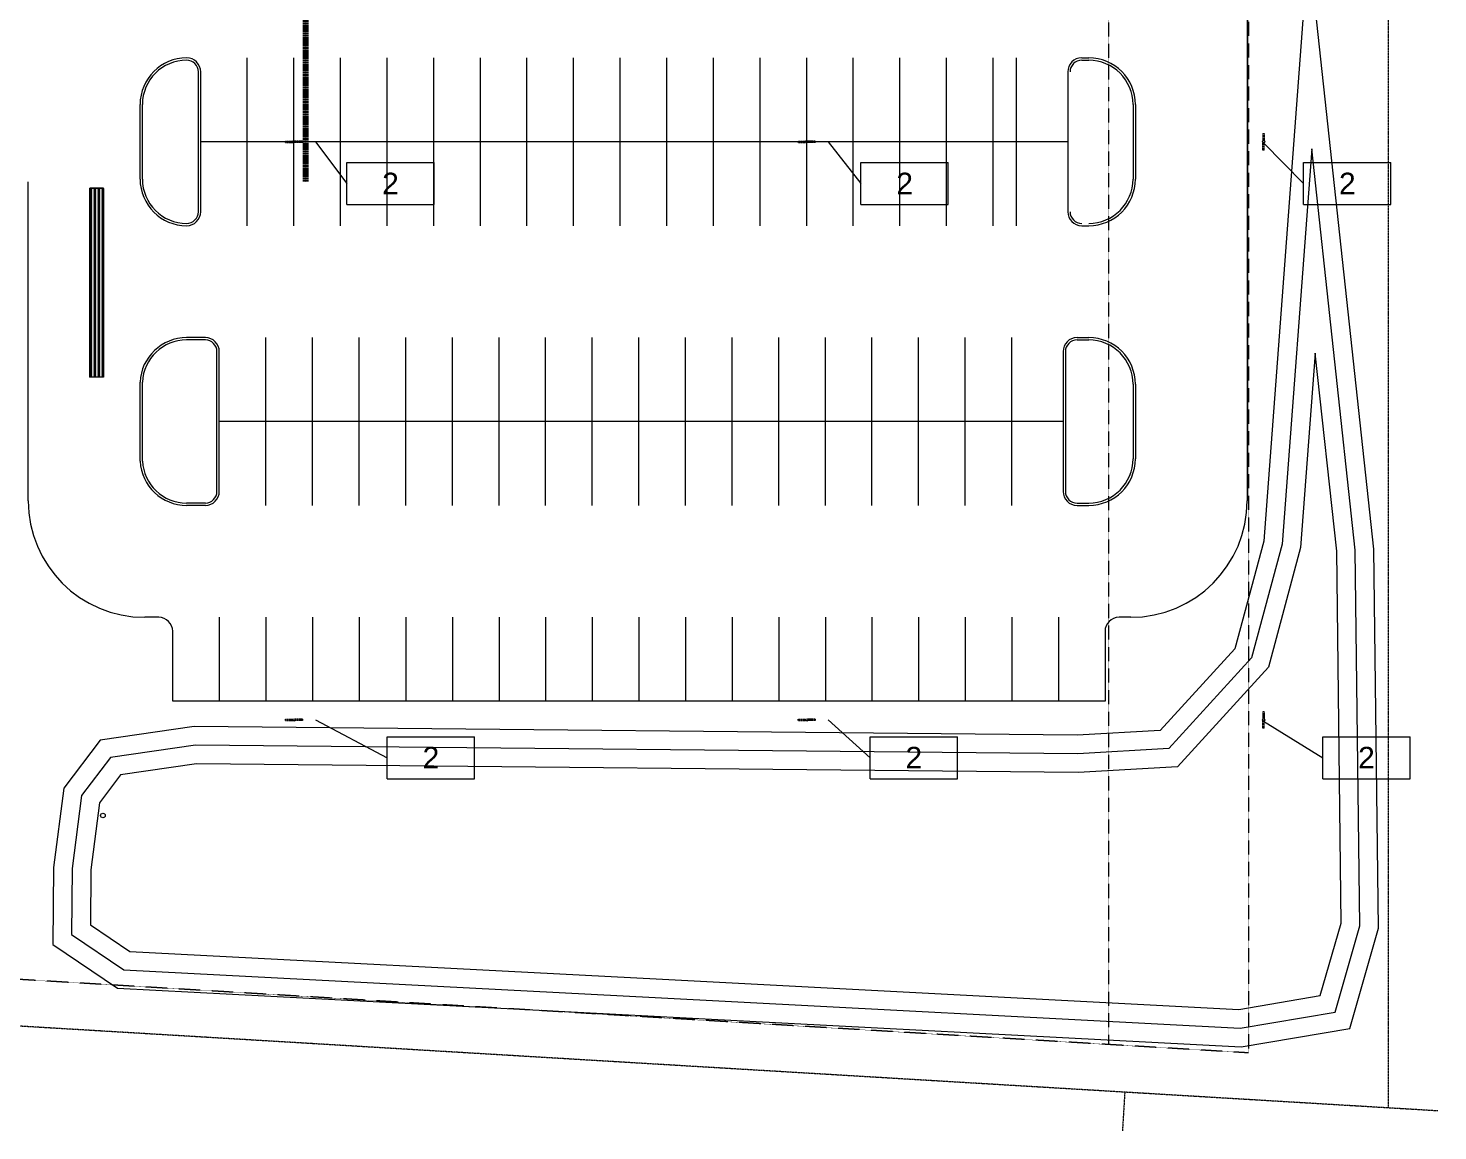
# Model space of a CAD drawing. Header units: inches. Extents: x 3 to 119514, y -26002 to 104775.
# Drawn here: x 23507 to 27135, y -26002 to -23164 of the extents above; entities that cross this region are included whole.
import ezdxf

# ---------------------------------------------------------------- set-up
doc = ezdxf.new("R2010")
doc.units = ezdxf.units.IN
doc.header["$MEASUREMENT"] = 0
for name, pattern in [('Center 1_4_', [0.53125, 0.25, -0.09375, 0.09375, -0.09375]), ('Dash', [0.25, 0.125, -0.125]), ('Hidden', [0.28125, 0.1875, -0.09375])]:
    doc.linetypes.add(name, pattern=pattern)
for name, color, linetype, lineweight in [('A-ANNO-MATC', 214, 'Dash', 140), ('A-GENM', 13, 'Continuous', 9), ('A-PROP-SBCK', 71, 'Hidden', 15), ('BMP', 80, 'Continuous', 9), ('E-LITE-EQPM', 33, 'Continuous', 9), ('E-LITE-EQPM-HDLN', 30, 'Dash', 9), ('E-LITE-EQPM-IDEN', 33, 'Continuous', 9), ('EOP-PR', 4, 'Continuous', 9), ('PAINT', 190, 'Continuous', 9), ('PROP', 3, 'Center 1_4_', 9)]:
    doc.layers.add(name, color=color, linetype=linetype, lineweight=lineweight)
doc.styles.add('Arial_7', font='arial.ttf', dxfattribs={"height": 55.323728})

# ---------------------------------------------------------------- blocks, each defined once
blk = doc.blocks.new('Generic Models 1 - Generic Models 2-339129-Site Lighting Plan')
at = {"layer": 'A-GENM'}
for points in [[(23660, -22862.2), (23660, -22375.9), (23658.9, -22375.9), (23658.9, -22862.2)], [(23660, -22862.1), (23661.2, -22862.1), (23661.2, -22375.8), (23660, -22375.9)], [(23661.2, -22862.1), (23662.1, -22862), (23662.1, -22375.7), (23661.2, -22375.8), (23661.2, -22862)], [(23662.1, -22862), (23663.3, -22861.9), (23663.3, -22375.7), (23662.1, -22375.7), (23662.1, -22862)], [(23663.3, -22862), (23671.1, -22862), (23671.1, -22375.7), (23663.3, -22375.7), (23663.3, -22861.4)], [(23673.3, -22862), (23673.3, -22375.7), (23671.3, -22375.7), (23671.3, -22862)], [(23673.5, -22862), (23681.3, -22862), (23681.3, -22375.7), (23673.5, -22375.7), (23673.5, -22861.4)], [(23683.5, -22862), (23683.5, -22375.7), (23681.5, -22375.7), (23681.5, -22862)], [(23683.7, -22862), (23691.6, -22862), (23691.6, -22375.7), (23683.7, -22375.7), (23683.7, -22861.8)], [(23692.9, -22862), (23692.9, -22375.7), (23691.6, -22375.7), (23691.6, -22862)], [(23693.7, -22862.1), (23693.7, -22375.8), (23692.9, -22375.7), (23692.9, -22862)], [(23694.3, -22862.1), (23694.3, -22375.9), (23693.7, -22375.8), (23693.7, -22862.1)], [(23695, -22862.2), (23695, -22375.9), (23694.3, -22375.9), (23694.3, -22862.2)], [(23673.3, -22862), (23673.5, -22862), (23673.3, -22862)], [(23683.5, -22862), (23683.7, -22862), (23683.5, -22862)]]:
    blk.add_hatch(color=8, dxfattribs=at).paths.add_polyline_path(points, flags=0)
at = {"layer": 'A-GENM', "color": 253}
for p, q in [((23658.9, -22375.9), (23660, -22375.9)), ((23658.9, -22375.9), (23658.9, -22862.2)), ((23660, -22375.9), (23659, -22375.8)), ((23659, -22375.8), (23659.2, -22375.8)), ((23660, -22375.9), (23660, -22375.8)), ((23660, -22375.8), (23661.2, -22375.8)), ((23661.1, -22375.8), (23660, -22375.8)), ((23660, -22375.8), (23660, -22375.9)), ((23660, -22375.9), (23660, -22862.2)), ((23662, -22375.7), (23661.1, -22375.8)), ((23661.2, -22375.8), (23662.1, -22375.7)), ((23661.2, -22375.8), (23661.2, -22862.1)), ((23663.3, -22375.7), (23662, -22375.7)), ((23662.1, -22375.7), (23663.3, -22375.7)), ((23662.1, -22375.7), (23662.1, -22862)), ((23663.3, -22375.7), (23671.1, -22375.7)), ((23671.2, -22375.7), (23663.3, -22375.7)), ((23663.3, -22375.7), (23663.3, -22862)), ((23671.1, -22375.7), (23671.3, -22375.7)), ((23671.1, -22375.7), (23671.1, -22862)), ((23671.3, -22375.7), (23673.3, -22375.7)), ((23673.3, -22375.7), (23671.3, -22375.7)), ((23671.3, -22375.7), (23671.3, -22862)), ((23673.3, -22375.7), (23673.5, -22375.7)), ((23673.3, -22375.7), (23673.3, -22862)), ((23673.5, -22375.7), (23681.3, -22375.7)), ((23681.3, -22375.7), (23673.5, -22375.7)), ((23673.5, -22375.7), (23673.5, -22862)), ((23681.3, -22375.7), (23681.5, -22375.7)), ((23681.3, -22375.7), (23681.3, -22862)), ((23681.5, -22375.7), (23683.5, -22375.7)), ((23683.5, -22375.7), (23681.5, -22375.7)), ((23681.5, -22375.7), (23681.5, -22862)), ((23683.5, -22375.7), (23683.7, -22375.7)), ((23683.5, -22375.7), (23683.5, -22862)), ((23691.6, -22375.7), (23683.6, -22375.7)), ((23683.7, -22375.7), (23691.6, -22375.7)), ((23683.7, -22375.7), (23683.7, -22862)), ((23691.6, -22375.7), (23692.9, -22375.7)), ((23692.9, -22375.7), (23691.6, -22375.7)), ((23691.6, -22375.7), (23691.6, -22862)), ((23692.9, -22375.7), (23693.7, -22375.8)), ((23693.8, -22375.8), (23692.9, -22375.7)), ((23692.9, -22375.7), (23692.9, -22862)), ((23693.7, -22375.8), (23694.9, -22375.8)), ((23693.7, -22375.8), (23693.7, -22862.1)), ((23695, -22375.8), (23693.8, -22375.8)), ((23694.9, -22375.8), (23694.3, -22375.8)), ((23694.3, -22375.9), (23695, -22375.9)), ((23694.3, -22375.9), (23694.3, -22862.2)), ((23694.9, -22375.8), (23694.9, -22375.8)), ((23695, -22375.9), (23695, -22375.8)), ((23695, -22375.9), (23695, -22862.2)), ((23660, -22862.2), (23658.9, -22862.2)), ((23661.2, -22862.1), (23660, -22862.1)), ((23662.1, -22862), (23661.2, -22862.1)), ((23663.3, -22862), (23662.1, -22862)), ((23671.1, -22862), (23663.3, -22862)), ((23671.3, -22862), (23671.1, -22862)), ((23673.3, -22862), (23671.3, -22862)), ((23673.5, -22862), (23673.3, -22862)), ((23681.3, -22862), (23673.5, -22862)), ((23681.5, -22862), (23681.3, -22862)), ((23683.5, -22862), (23681.5, -22862)), ((23683.7, -22862), (23683.5, -22862)), ((23691.6, -22862), (23683.7, -22862)), ((23692.9, -22862), (23691.6, -22862)), ((23693.7, -22862.1), (23692.9, -22862)), ((23694.3, -22862.1), (23693.7, -22862.1)), ((23695, -22862.2), (23694.3, -22862.2))]:
    blk.add_line(p, q, dxfattribs=at)
blk = doc.blocks.new('detail_Ryan_rvt-1-Site Lighting Plan')
at = {"color": 253, "lineweight": 9}
blk.add_blockref('Generic Models 1 - Generic Models 2-339129-Site Lighting Plan', (5.5, -1200), dxfattribs=at)
blk = doc.blocks.new('Lighting-Street_Cooper_Navion-Lumark_4-6-LED-Squares - The Caretaker LED-964008-Site Lighting Plan')
at = {"layer": 'E-LITE-EQPM'}
blk.add_line((-1.7, -10.7), (1.6, -10.7), dxfattribs=at)
blk.add_circle((0, -32.4), 3, dxfattribs=at)
at = {"layer": 'E-LITE-EQPM-HDLN'}
for p, q in [((-1.5, -10.7), (-1.5, -29.9)), ((1.5, -10.7), (1.5, -29.9))]:
    blk.add_line(p, q, dxfattribs=at)
blk = doc.blocks.new('Lighting Fixture Tag - Boxed-976796-Site Lighting Plan')
at = {"layer": 'E-LITE-EQPM-IDEN'}
for p, q in [((-0.1875, 0.0937), (0.1875, 0.0937)), ((-0.1875, -0.0861), (-0.1875, 0.0937)), ((0.1875, -0.0861), (0.1875, 0.0937)), ((-0.1875, -0.0861), (0.1875, -0.0861))]:
    blk.add_line(p, q, dxfattribs=at)

msp = doc.modelspace()

# ---------------------------------------------------------------- linework, layer by layer
at = {"layer": 'A-ANNO-MATC'}
msp.add_line((24220.4473, -20466.80665), (24220.4473, -23559.46055), dxfattribs=at)
at = {"layer": 'A-PROP-SBCK'}
for p, q in [((26647.51523, -19438.18055), (26647.51523, -25801.37622)), ((26287.51523, -22893.06183), (26287.51523, -25779.86428)), ((26647.51523, -25801.37622), (23472.44533, -25611.64863))]:
    msp.add_line(p, q, dxfattribs=at)
at = {"layer": 'BMP'}
for p, q in [((26802.32184, -22948.60768), (26686.9098, -24484.12003)), ((26970.77509, -24504.37125), (26802.32184, -22948.60768)), ((26810.95192, -23474.21047), (26734.43542, -24492.23282)), ((26922.80676, -24507.25484), (26810.95192, -23474.21047)), ((26819.58201, -23999.81326), (26781.96104, -24500.34561)), ((26874.83843, -24510.13843), (26819.58201, -23999.81326)), ((26686.9098, -24484.12003), (26612.31102, -24761.0556)), ((26734.43542, -24492.23282), (26655.62343, -24784.80923)), ((26781.96104, -24500.34561), (26698.93584, -24808.56285)), ((26886.54439, -25467.42044), (26874.83843, -24510.13843)), ((26934.62746, -25473.92019), (26922.80676, -24507.25484)), ((26982.71053, -25480.41994), (26970.77509, -24504.37125)), ((26612.31102, -24761.0556), (26420.21857, -24971.37268)), ((26655.62343, -24784.80923), (26442.49691, -25018.15598)), ((26698.93584, -24808.56285), (26464.77524, -25064.93927)), ((23933.5966, -24960.93846), (23691.71341, -24996.33542)), ((26207.1721, -24983.78654), (23933.5966, -24960.93846)), ((23691.71341, -24996.33542), (23597.87842, -25119.54366)), ((26420.21857, -24971.37268), (26207.1721, -24983.78654)), ((23936.85015, -25008.97358), (23718.03682, -25040.99452)), ((26208.32834, -25031.80058), (23936.85015, -25008.97358)), ((26442.49691, -25018.15598), (26208.32834, -25031.80058)), ((23718.03682, -25040.99452), (23643.84691, -25138.40817)), ((23940.10369, -25057.0087), (23744.36023, -25085.65362)), ((26209.48459, -25079.81462), (23940.10369, -25057.0087)), ((26464.77524, -25064.93927), (26209.48459, -25079.81462)), ((23744.36023, -25085.65362), (23689.81539, -25157.27267)), ((23597.87842, -25119.54366), (23571.60056, -25323.77895)), ((23643.84691, -25138.40817), (23619.57804, -25327.02925)), ((23689.81539, -25157.27267), (23667.55552, -25330.27956)), ((23571.60056, -25323.77895), (23570.14865, -25522.00123)), ((23619.57804, -25327.02925), (23618.33553, -25496.66305)), ((23667.55552, -25330.27956), (23666.52241, -25471.32486)), ((23666.52241, -25471.32486), (23768.29854, -25540.24986)), ((26832.72562, -25653.91078), (26886.54439, -25467.42044)), ((23618.33553, -25496.66305), (23752.44987, -25587.48818)), ((26870.48779, -25696.17404), (26934.62746, -25473.92019)), ((26908.24997, -25738.4373), (26982.71053, -25480.41994)), ((23570.14865, -25522.00123), (23736.60119, -25634.7265)), ((23768.29854, -25540.24986), (25122.66909, -25610.92067)), ((23752.44987, -25587.48818), (25120.16786, -25658.85546)), ((25122.69194, -25610.92186), (26623.17555, -25689.57542)), ((23736.60119, -25634.7265), (25117.66663, -25706.79024)), ((26623.17555, -25689.57542), (26832.72562, -25653.91078)), ((25120.17929, -25658.85605), (26625.98012, -25737.78833)), ((25117.66663, -25706.79024), (26628.78469, -25786.00124)), ((26625.98012, -25737.78833), (26870.48779, -25696.17404)), ((26628.78469, -25786.00124), (26908.24997, -25738.4373))]:
    msp.add_line(p, q, dxfattribs=at)
msp.add_circle((23698.92873, -25190.30204), 6, dxfattribs=at)
at = {"layer": 'E-LITE-EQPM-IDEN'}
for p, q in [((24245.85066, -23456.06748), (24326.37802, -23563.68438)), ((25565.85066, -23456.06748), (25650.03729, -23563.68438)), ((26686.51523, -23459.07709), (26789.56723, -23563.68438)), ((24245.85066, -24944.06748), (24430.60193, -25041.60007)), ((25565.85066, -24944.06748), (25673.49455, -25041.60007)), ((26686.51523, -24947.07709), (26838.77353, -25041.60007))]:
    msp.add_line(p, q, dxfattribs=at)
at = {"layer": 'EOP-PR'}
for p, q in [((26644.51523, -22946.06748), (26644.51523, -24380.06748)), ((26218.51523, -23240.06748), (26236.51523, -23240.06748)), ((26218.51523, -23246.06748), (26236.51523, -23246.06748)), ((23944.51523, -23636.06748), (23944.51523, -23276.06748)), ((23950.51523, -23636.06748), (23950.51523, -23276.06748)), ((26182.51523, -23276.06748), (26182.51523, -23636.06748)), ((23794.51575, -23552.06748), (23794.51575, -23360.06748)), ((23800.51575, -23552.06748), (23800.51575, -23360.06748)), ((26350.51523, -23360.06748), (26350.51523, -23552.06748)), ((26356.51523, -23360.06748), (26356.51523, -23552.06748)), ((23506.51575, -24380.1085), (23506.51575, -23559.46055)), ((26218.51523, -23672.06748), (26236.51523, -23672.06748)), ((23962.51566, -23966.10273), (23914.39683, -23966.10202)), ((23962.51575, -23960.10273), (23914.39692, -23960.10202)), ((26206.51523, -23960.06748), (26236.51523, -23960.06748)), ((26206.51523, -23966.06748), (26236.51523, -23966.06748)), ((23992.51523, -24356.05519), (23992.51523, -23996.10273)), ((23998.51523, -24356.05519), (23998.51523, -23996.10273)), ((26170.51523, -23996.06748), (26170.51523, -24356.06748)), ((26176.51523, -23996.06748), (26176.51523, -24356.06748)), ((23794.51575, -24277.96889), (23794.51575, -24074.7237)), ((23800.51575, -24277.81849), (23800.51575, -24074.85996)), ((26350.51523, -24080.06748), (26350.51523, -24272.06748)), ((26356.51523, -24080.06748), (26356.51523, -24272.06748)), ((23962.51566, -24386.03223), (23914.37052, -24386.03294)), ((23962.51575, -24392.03223), (23914.3706, -24392.03294)), ((26206.51523, -24386.06748), (26236.51523, -24386.06748)), ((26206.51523, -24392.06748), (26236.51523, -24392.06748)), ((23842.51523, -24680.06748), (23806.51575, -24680.06748)), ((26344.51523, -24680.06748), (26314.51523, -24680.06748)), ((23878.51523, -24896.06748), (23878.51523, -24716.06748)), ((26278.51523, -24716.06748), (26278.51523, -24896.06748)), ((26278.51523, -24896.06748), (23878.51523, -24896.06748))]:
    msp.add_line(p, q, dxfattribs=at)
for centre, radius, start, end in [((23914.51575, -23360.06748), 120, 90, 180), ((23914.51575, -23360.06748), 114, 90.0003595, 180), ((23914.51523, -23276.06748), 30, 0, 90.0003595), ((23914.51523, -23276.06748), 36, 0, 89.99916118), ((26218.51523, -23276.06748), 36, 90, 180), ((26218.51523, -23276.06748), 30, 90, 180), ((26236.51523, -23360.06748), 120, 0, 90), ((26236.51523, -23360.06748), 114, 0, 90), ((23914.51575, -23552.06748), 120, 180, 269.9996405), ((23914.51575, -23552.06748), 114, 180, 269.9996405), ((26236.51523, -23552.06748), 120, 270, 0), ((26236.51523, -23552.06748), 114, 270, 0), ((23914.51523, -23636.06748), 36, 269.9996405, 0), ((23914.51523, -23636.06748), 30, 269.9996405, 0), ((26218.51523, -23636.06748), 36, 180, 270), ((26218.51523, -23636.06748), 30, 180, 270), ((23914.39517, -24080.10202), 120, 89.99916118, 177.43118226), ((23914.39517, -24080.10202), 114, 89.99916118, 177.36443698), ((23962.51523, -23996.10273), 30, 0, 89.99916118), ((23962.51523, -23996.10273), 36, 0, 89.99916118), ((26206.51523, -23996.06748), 36, 90, 180), ((26206.51523, -23996.06748), 30, 90, 180), ((26236.51523, -24080.06748), 120, 0, 90), ((26236.51523, -24080.06748), 114, 0, 90), ((26236.51523, -24272.06748), 120, 270, 0), ((26236.51523, -24272.06748), 114, 270, 0), ((23914.36885, -24272.03294), 120, 182.83536435, 270.00083882), ((23914.36885, -24272.03294), 114, 182.90903807, 270.00083882), ((23806.51575, -24380.06748), 300, 180.00783367, 270), ((23962.51523, -24356.03223), 30, 270.00083882, 0), ((23962.51523, -24356.03223), 36, 270.00083882, 0), ((26206.51523, -24356.06748), 36, 180, 270), ((26206.51523, -24356.06748), 30, 180, 270), ((26344.51523, -24380.06748), 300, 270, 0), ((23842.51523, -24716.06748), 36, 360, 90), ((26314.51523, -24716.06748), 36, 90, 180)]:
    msp.add_arc(centre, radius, start, end, dxfattribs=at)
at = {"layer": 'PAINT'}
for p, q in [((24070.51523, -23672.06748), (24070.51523, -23240.06748)), ((24190.51523, -23672.06748), (24190.51523, -23240.06748)), ((24310.51523, -23672.06748), (24310.51523, -23240.06748)), ((24430.51523, -23672.06748), (24430.51523, -23240.06748)), ((24550.51523, -23672.06748), (24550.51523, -23240.06748)), ((24670.51523, -23672.06748), (24670.51523, -23240.06748)), ((24790.51523, -23672.06748), (24790.51523, -23240.06748)), ((24910.51523, -23672.06748), (24910.51523, -23240.06748)), ((25030.51523, -23672.06748), (25030.51523, -23240.06748)), ((25150.51523, -23672.06748), (25150.51523, -23240.06748)), ((25270.51523, -23672.06748), (25270.51523, -23240.06748)), ((25390.51523, -23672.06748), (25390.51523, -23240.06748)), ((25510.51523, -23672.06748), (25510.51523, -23240.06748)), ((25630.51523, -23672.06748), (25630.51523, -23240.06748)), ((25750.51523, -23672.06748), (25750.51523, -23240.06748)), ((25870.51523, -23456.06748), (25870.51523, -23240.06748)), ((25990.51523, -23672.06748), (25990.51523, -23240.06748)), ((26050.51523, -23672.06748), (26050.51523, -23240.06748)), ((24168.35129, -23456.06748), (23950.51523, -23456.06748)), ((24212.22566, -23456.06748), (24168.80479, -23456.06748)), ((25488.35129, -23456.06748), (24212.67916, -23456.06748)), ((25532.22566, -23456.06748), (25488.80479, -23456.06748)), ((26182.51523, -23456.06748), (25532.67916, -23456.06748)), ((25870.51523, -23672.06748), (25870.51523, -23456.06748)), ((24118.51523, -24392.06748), (24118.51523, -23960.06748)), ((24238.51523, -24392.06748), (24238.51523, -23960.06748)), ((24358.51523, -24392.06748), (24358.51523, -23960.06748)), ((24478.51523, -24392.06748), (24478.51523, -23960.06748)), ((24598.51523, -24392.06748), (24598.51523, -23960.06748)), ((24718.51523, -24392.06748), (24718.51523, -23960.06748)), ((24838.51523, -24392.06748), (24838.51523, -23960.06748)), ((24958.51523, -24392.06748), (24958.51523, -23960.06748)), ((25078.51523, -24392.06748), (25078.51523, -23960.06748)), ((25198.51523, -24392.06748), (25198.51523, -23960.06748)), ((25318.51523, -24392.06748), (25318.51523, -23960.06748)), ((25438.51523, -24392.06748), (25438.51523, -23960.06748)), ((25558.51523, -24392.06748), (25558.51523, -23960.06748)), ((25678.51523, -24392.06748), (25678.51523, -23960.06748)), ((25798.51523, -24392.06748), (25798.51523, -23960.06748)), ((25918.51523, -24392.06748), (25918.51523, -23960.06748)), ((26038.51523, -24392.06748), (26038.51523, -23960.06748)), ((26170.51523, -24176.06748), (23998.51523, -24176.06748)), ((23998.51523, -24680.06748), (23998.51523, -24896.06748)), ((24118.51523, -24680.06748), (24118.51523, -24896.06748)), ((24238.51523, -24680.06748), (24238.51523, -24896.06748)), ((24358.51523, -24680.06748), (24358.51523, -24896.06748)), ((24478.51523, -24680.06748), (24478.51523, -24896.06748)), ((24598.51523, -24680.06748), (24598.51523, -24896.06748)), ((24718.51523, -24680.06748), (24718.51523, -24896.06748)), ((24838.51523, -24680.06748), (24838.51523, -24896.06748)), ((24958.51523, -24680.06748), (24958.51523, -24896.06748)), ((25078.51523, -24680.06748), (25078.51523, -24896.06748)), ((25198.51523, -24680.06748), (25198.51523, -24896.06748)), ((25318.51523, -24680.06748), (25318.51523, -24896.06748)), ((25438.51523, -24680.06748), (25438.51523, -24896.06748)), ((25558.51523, -24680.06748), (25558.51523, -24896.06748)), ((25678.51523, -24680.06748), (25678.51523, -24896.06748)), ((25798.51523, -24680.06748), (25798.51523, -24896.06748)), ((25918.51523, -24680.06748), (25918.51523, -24896.06748)), ((26038.51523, -24680.06748), (26038.51523, -24896.06748)), ((26158.51523, -24680.06748), (26158.51523, -24896.06748))]:
    msp.add_line(p, q, dxfattribs=at)
at = {"layer": 'PROP'}
for p, q in [((27007.51523, -19198.18055), (27007.51523, -25943.10222)), ((27135.13053, -25950.72793), (23352.46078, -25724.69295)), ((26329.27086, -25902.57345), (26323.33368, -26001.9315))]:
    msp.add_line(p, q, dxfattribs=at)

# ---------------------------------------------------------------- block references
at = {"lineweight": 5}
msp.add_blockref('detail_Ryan_rvt-1-Site Lighting Plan', (0, 0), dxfattribs=at)
at = {"layer": 'E-LITE-EQPM'}
for p in [(26686.563, -23423.62831), (26686.563, -24911.62831)]:
    msp.add_blockref('Lighting-Street_Cooper_Navion-Lumark_4-6-LED-Squares - The Caretaker LED-964008-Site Lighting Plan', p, dxfattribs=at)
for p, rotation in [((24158.07606, -23456.01971), 90.00000000000617), ((24222.95439, -23456.11525), 270.0000000000021), ((25478.07606, -23456.01971), 90.00000000000617), ((25542.95439, -23456.11525), 270.0000000000021), ((26686.46745, -23488.50665), 180), ((24158.07606, -24944.01971), 90.00000000000617), ((24222.95439, -24944.11525), 270.0000000000021), ((25478.07606, -24944.01971), 90.00000000000617), ((25542.95439, -24944.11525), 270.0000000000021), ((26686.46745, -24976.50665), 180)]:
    msp.add_blockref('Lighting-Street_Cooper_Navion-Lumark_4-6-LED-Squares - The Caretaker LED-964008-Site Lighting Plan', p, dxfattribs=dict(at, rotation=rotation))
at = {"layer": 'E-LITE-EQPM-IDEN', "xscale": 599.9999999999994, "yscale": 599.9999999999994, "zscale": 599.9999999999994}
for p in [(24438.87802, -23565.97432), (25762.53729, -23565.97432), (26902.06723, -23565.97432), (24543.10193, -25043.89001), (25785.99455, -25043.89001), (26951.27353, -25043.89001)]:
    msp.add_blockref('Lighting Fixture Tag - Boxed-976796-Site Lighting Plan', p, dxfattribs=at)

# ---------------------------------------------------------------- texts
at = {"layer": 'E-LITE-EQPM-IDEN', "char_height": 55.32373, "width": 51.3, "attachment_point": 2, "line_spacing_factor": 0.938532, "style": 'Arial_7'}
for insert in [(24439.07921, -23535.66025), (25762.73847, -23535.66025), (26902.26842, -23535.66025), (24543.30311, -25013.57594), (25786.19573, -25013.57594), (26951.47472, -25013.57594)]:
    msp.add_mtext('2', dxfattribs=dict(at, insert=insert))

doc.saveas('drawing.dxf')
